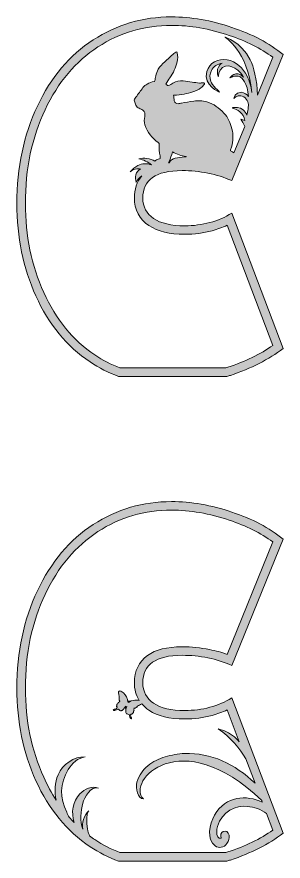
# Model space of a CAD drawing. Header units: millimetres. Extents: x 17 to 633, y 42 to 340.
# Drawn here: x 322.3 to 416.5, y 42.2 to 340.4 of the extents above; entities that cross this region are included whole.
import ezdxf

# ---------------------------------------------------------------- set-up
doc = ezdxf.new("R2010")
doc.units = ezdxf.units.MM
doc.header["$MEASUREMENT"] = 0
doc.layers.add('Layer 1', color=7, linetype='Continuous')

# ---------------------------------------------------------------- blocks, each defined once
blk = doc.blocks.new('block 4')
at = {"layer": 'Layer 1'}
h = blk.add_hatch(color=1, dxfattribs=at)
h.dxf.hatch_style = 2
edge = h.paths.add_edge_path()
edge.add_spline(control_points=[(390.57, 96.55), (387.75, 95.78), (384.79, 95.39), (381.71, 95.39), (376.91, 95.39), (373.24, 96.24), (370.68, 97.95), (368.13, 99.66), (366.86, 102.08), (366.86, 105.23), (366.86, 108.37), (368.01, 110.77), (370.3, 112.42), (372.59, 114.07), (376.07, 114.9), (380.74, 114.9), (383.82, 114.9), (386.87, 114.59), (389.9, 113.99), (392.92, 113.38), (395.71, 112.5), (398.28, 111.34), (398.28, 111.34), (416.47, 155.89), (416.47, 155.89), (411.59, 159.91), (405.55, 163.11), (398.35, 165.48), (391.06, 167.96), (383.93, 169.2), (376.95, 169.2), (366.93, 169.2), (357.72, 166.5), (349.32, 161.1), (341.01, 155.69), (334.43, 147.9), (329.59, 137.71), (324.75, 127.51), (322.33, 116.03), (322.33, 103.24), (322.33, 91.45), (324.58, 80.57), (329.08, 70.59), (333.58, 60.56), (339.96, 52.8), (348.23, 47.29), (351.38, 45.19), (354.72, 43.49), (358.24, 42.19), (358.24, 42.19), (396.6, 42.19), (396.6, 42.19), (397.01, 42.32), (397.42, 42.44), (397.83, 42.57), (405.2, 45), (411.41, 48.16), (416.47, 52.08), (416.47, 52.08), (398.29, 99.85), (398.29, 99.85), (395.97, 98.42), (393.4, 97.32), (390.57, 96.55)], knot_values=[0, 0, 0, 0, 1, 1, 1, 2, 2, 2, 3, 3, 3, 4, 4, 4, 5, 5, 5, 6, 6, 6, 7, 7, 7, 8, 8, 8, 9, 9, 9, 10, 10, 10, 11, 11, 11, 12, 12, 12, 13, 13, 13, 14, 14, 14, 15, 15, 15, 16, 16, 16, 17, 17, 17, 18, 18, 18, 19, 19, 19, 20, 20, 20, 21, 21, 21, 21], degree=3, periodic=1)
edge = h.paths.add_edge_path()
edge.add_spline(control_points=[(403.29, 78.27), (403.29, 78.27), (406.54, 69.72), (406.54, 69.72), (399.51, 76.46), (390.85, 80.58), (381.68, 80.21), (379.35, 80.12), (377.02, 79.7), (374.71, 79.01), (372.58, 78.36), (370.44, 77.4), (368.58, 75.84), (366.82, 74.37), (365.62, 72.58), (364.8, 70.12), (364.05, 67.87), (365.29, 64.08), (367.07, 64.24), (360.85, 70.19), (380.02, 91.29), (408.88, 63.59), (408.88, 63.59), (409.08, 63.07), (409.08, 63.07), (403.57, 65.56), (396.19, 65.35), (392.23, 58.45), (390.36, 55.2), (389.33, 49.85), (392.41, 47.57), (393.7, 46.61), (395.53, 46.93), (396.62, 48.42), (397.22, 49.23), (397.59, 50.34), (397.34, 51.38), (397.07, 52.52), (396.24, 53.05), (395.32, 52.7), (394.39, 52.35), (394.25, 51.19), (394.61, 50.39), (394.54, 50.33), (394.47, 50.28), (394.37, 50.26), (393.99, 50.17), (393.66, 50.42), (393.42, 50.75), (392.76, 51.71), (392.95, 53.26), (393.28, 54.42), (394.81, 59.86), (399.84, 61.93), (403.85, 61.51), (406.21, 61.26), (408.64, 60.51), (410.64, 58.98), (410.64, 58.98), (412.86, 53.15), (412.86, 53.15), (408.42, 50.05), (403.06, 47.46), (396.9, 45.43), (396.66, 45.35), (396.42, 45.28), (396.18, 45.2), (396.17, 45.2), (396.16, 45.2), (396.16, 45.2), (396.16, 45.2), (358.79, 45.2), (358.79, 45.2), (355.66, 46.39), (352.67, 47.94), (349.9, 49.79), (349.26, 50.21), (348.64, 50.65), (348.03, 51.11), (347.8, 51.7), (347.6, 52.31), (347.45, 52.93), (347.12, 54.36), (346.52, 58.74), (347.73, 59.91), (346.41, 58.63), (344.9, 55.4), (345.67, 53.51), (344.55, 56.27), (344.85, 59.84), (345.64, 62.65), (346.16, 64.49), (348.51, 69.07), (351.21, 67.95), (348.94, 68.89), (346.26, 67.75), (344.58, 65.96), (342.09, 63.32), (341.45, 59.27), (342.56, 55.85), (341.97, 56.45), (341.39, 57.06), (340.83, 57.7), (340.53, 58.27), (340.24, 58.85), (339.95, 59.44), (337.46, 64.61), (337.49, 69.54), (340.49, 74.57), (341.78, 76.75), (343.92, 78.68), (346.51, 79.05), (342.37, 79.17), (338.55, 76.42), (336.9, 72.7), (335.66, 69.89), (335.55, 66.71), (336.25, 63.7), (334.6, 66.21), (333.12, 68.93), (331.82, 71.83), (327.52, 81.36), (325.34, 91.93), (325.34, 103.24), (325.34, 115.52), (327.68, 126.68), (332.31, 136.42), (336.89, 146.06), (343.16, 153.51), (350.95, 158.58), (358.81, 163.64), (367.57, 166.2), (376.96, 166.2), (383.58, 166.2), (390.45, 165), (397.39, 162.64), (397.39, 162.64), (397.4, 162.64), (397.4, 162.64), (397.4, 162.64), (397.41, 162.63), (397.41, 162.63), (403.39, 160.67), (408.57, 158.08), (412.84, 154.93), (412.84, 154.93), (396.64, 115.24), (396.64, 115.24), (394.69, 115.94), (392.63, 116.5), (390.49, 116.93), (387.29, 117.57), (384.01, 117.9), (380.75, 117.9), (375.38, 117.9), (371.39, 116.9), (368.55, 114.85), (365.49, 112.65), (363.87, 109.32), (363.87, 105.23), (363.87, 102.88), (364.44, 100.79), (365.56, 98.99), (365.56, 98.99), (365.56, 98.99), (365.56, 98.99), (365.29, 99.05), (365.01, 99.07), (364.73, 99.08), (363.82, 99.12), (362.97, 98.91), (362.18, 98.48), (362.05, 98.42), (361.93, 98.35), (361.81, 98.28), (361.81, 98.28), (362.3, 98.7), (361.95, 98.87), (361.64, 99.01), (361.6, 98.44), (361.59, 98.38), (361.58, 98.4), (361.58, 98.41), (361.58, 98.42), (361.44, 99.69), (360.9, 100.75), (359.99, 101.62), (359.64, 101.95), (359.25, 102.19), (358.78, 102.29), (358.55, 102.34), (358.34, 102.22), (358.27, 101.99), (358.22, 101.82), (358.22, 101.65), (358.26, 101.47), (358.31, 101.3), (358.36, 101.12), (358.42, 100.95), (358.51, 100.65), (358.57, 100.35), (358.53, 100.03), (358.51, 99.79), (358.51, 99.54), (358.5, 99.3), (358.5, 99.1), (358.56, 98.91), (358.69, 98.74), (358.72, 98.7), (358.75, 98.66), (358.79, 98.62), (358.63, 98.58), (358.55, 98.48), (358.48, 98.36), (358.45, 98.32), (358.38, 98.26), (358.33, 98.25), (358.13, 98.22), (358.05, 98.17), (358.06, 97.98), (358.06, 97.83), (357.97, 97.77), (357.87, 97.72), (357.68, 97.62), (357.66, 97.57), (357.72, 97.37), (357.76, 97.23), (357.74, 97.09), (357.62, 96.99), (357.55, 96.92), (357.55, 96.86), (357.6, 96.78), (357.64, 96.74), (357.67, 96.7), (357.71, 96.66), (357.78, 96.61), (357.79, 96.56), (357.78, 96.47), (357.74, 96.33), (357.66, 96.21), (357.56, 96.1), (357.36, 95.9), (357.11, 95.85), (356.84, 95.83), (356.73, 95.82), (356.62, 95.79), (356.52, 95.74), (356.47, 95.71), (356.4, 95.62), (356.41, 95.57), (356.43, 95.51), (356.5, 95.44), (356.56, 95.41), (356.62, 95.38), (356.7, 95.37), (356.77, 95.37), (356.92, 95.39), (357.08, 95.41), (357.22, 95.46), (357.45, 95.55), (357.66, 95.67), (357.88, 95.78), (358.14, 95.91), (358.29, 95.88), (358.48, 95.66), (358.49, 95.65), (358.49, 95.63), (358.5, 95.62), (358.75, 95.29), (359.1, 95.27), (359.37, 95.39), (359.47, 95.43), (359.56, 95.48), (359.65, 95.54), (359.98, 95.78), (360.24, 96.09), (360.49, 96.41), (360.61, 96.57), (360.72, 96.74), (360.83, 96.91), (360.81, 96.82), (360.76, 96.74), (360.73, 96.66), (360.69, 96.57), (360.64, 96.48), (360.61, 96.39), (360.57, 96.3), (360.61, 96.23), (360.69, 96.19), (360.76, 96.15), (360.82, 96.19), (360.87, 96.25), (360.9, 96.28), (360.92, 96.33), (360.94, 96.37), (361.01, 96.51), (361.08, 96.66), (361.15, 96.8), (361.15, 96.75), (361.14, 96.71), (361.12, 96.66), (361.11, 96.64), (361.1, 96.61), (361.09, 96.58), (360.95, 96.15), (360.83, 95.71), (360.81, 95.24), (360.8, 95.06), (360.81, 94.88), (360.86, 94.7), (360.94, 94.33), (361.22, 94.13), (361.6, 94.12), (361.96, 94.11), (362.08, 94), (362.11, 93.65), (362.12, 93.63), (362.11, 93.61), (362.12, 93.6), (362.16, 93.26), (362.25, 92.93), (362.45, 92.65), (362.51, 92.57), (362.6, 92.51), (362.69, 92.47), (362.81, 92.41), (362.91, 92.47), (362.91, 92.61), (362.92, 92.74), (362.86, 92.85), (362.79, 92.96), (362.6, 93.22), (362.48, 93.5), (362.56, 93.84), (362.63, 94.08), (362.72, 94.15), (362.96, 94.15), (362.97, 94.15), (362.98, 94.15), (362.99, 94.15), (363.15, 94.16), (363.17, 94.18), (363.2, 94.33), (363.23, 94.46), (363.29, 94.56), (363.44, 94.61), (363.62, 94.68), (363.65, 94.74), (363.61, 94.94), (363.58, 95.06), (363.58, 95.16), (363.7, 95.25), (363.84, 95.36), (363.83, 95.47), (363.74, 95.63), (363.71, 95.67), (363.69, 95.75), (363.71, 95.8), (363.78, 95.93), (363.8, 96.07), (363.74, 96.24), (364.06, 96.17), (364.29, 96.32), (364.51, 96.47), (364.57, 96.52), (364.63, 96.57), (364.69, 96.63), (364.91, 96.81), (365.1, 97.02), (365.34, 97.17), (365.54, 97.31), (365.8, 97.38), (366.03, 97.49), (366.19, 97.56), (366.35, 97.62), (366.49, 97.72), (367.2, 96.88), (368.04, 96.13), (369.02, 95.47), (372.1, 93.4), (376.25, 92.4), (381.71, 92.4), (385.05, 92.4), (388.3, 92.83), (391.37, 93.66), (393.24, 94.17), (395.02, 94.82), (396.7, 95.6), (396.7, 95.6), (400.97, 84.38), (400.97, 84.38), (400.42, 84.97), (399.85, 85.53), (399.25, 86.04), (397.5, 87.53), (395.58, 88.41), (393.49, 88.9), (397.94, 86.08), (401.19, 81.74), (403.29, 78.27)], knot_values=[0, 0, 0, 0, 1, 1, 1, 2, 2, 2, 3, 3, 3, 4, 4, 4, 5, 5, 5, 6, 6, 6, 7, 7, 7, 8, 8, 8, 9, 9, 9, 10, 10, 10, 11, 11, 11, 12, 12, 12, 13, 13, 13, 14, 14, 14, 15, 15, 15, 16, 16, 16, 17, 17, 17, 18, 18, 18, 19, 19, 19, 20, 20, 20, 21, 21, 21, 22, 22, 22, 23, 23, 23, 24, 24, 24, 25, 25, 25, 26, 26, 26, 27, 27, 27, 28, 28, 28, 29, 29, 29, 30, 30, 30, 31, 31, 31, 32, 32, 32, 33, 33, 33, 34, 34, 34, 35, 35, 35, 36, 36, 36, 37, 37, 37, 38, 38, 38, 39, 39, 39, 40, 40, 40, 41, 41, 41, 42, 42, 42, 43, 43, 43, 44, 44, 44, 45, 45, 45, 46, 46, 46, 47, 47, 47, 48, 48, 48, 49, 49, 49, 50, 50, 50, 51, 51, 51, 52, 52, 52, 53, 53, 53, 54, 54, 54, 55, 55, 55, 56, 56, 56, 57, 57, 57, 58, 58, 58, 59, 59, 59, 60, 60, 60, 61, 61, 61, 62, 62, 62, 63, 63, 63, 64, 64, 64, 65, 65, 65, 66, 66, 66, 67, 67, 67, 68, 68, 68, 69, 69, 69, 70, 70, 70, 71, 71, 71, 72, 72, 72, 73, 73, 73, 74, 74, 74, 75, 75, 75, 76, 76, 76, 77, 77, 77, 78, 78, 78, 79, 79, 79, 80, 80, 80, 81, 81, 81, 82, 82, 82, 83, 83, 83, 84, 84, 84, 85, 85, 85, 86, 86, 86, 87, 87, 87, 88, 88, 88, 89, 89, 89, 90, 90, 90, 91, 91, 91, 92, 92, 92, 93, 93, 93, 94, 94, 94, 95, 95, 95, 96, 96, 96, 97, 97, 97, 98, 98, 98, 99, 99, 99, 100, 100, 100, 101, 101, 101, 102, 102, 102, 103, 103, 103, 104, 104, 104, 105, 105, 105, 106, 106, 106, 107, 107, 107, 108, 108, 108, 109, 109, 109, 110, 110, 110, 111, 111, 111, 112, 112, 112, 113, 113, 113, 114, 114, 114, 115, 115, 115, 116, 116, 116, 117, 117, 117, 118, 118, 118, 119, 119, 119, 120, 120, 120, 121, 121, 121, 122, 122, 122, 123, 123, 123, 124, 124, 124, 125, 125, 125, 126, 126, 126, 127, 127, 127, 128, 128, 128, 129, 129, 129, 130, 130, 130, 131, 131, 131, 132, 132, 132, 133, 133, 133, 133], degree=3, periodic=1)
at = {"layer": 'Layer 1', "lineweight": 0}
for points, knots in [([(390.57, 96.55), (387.75, 95.78), (384.79, 95.39), (381.71, 95.39), (376.91, 95.39), (373.24, 96.24), (370.68, 97.95), (368.13, 99.66), (366.86, 102.08), (366.86, 105.23), (366.86, 108.37), (368.01, 110.77), (370.3, 112.42), (372.59, 114.07), (376.07, 114.9), (380.74, 114.9), (383.82, 114.9), (386.87, 114.59), (389.9, 113.99), (392.92, 113.38), (395.71, 112.5), (398.28, 111.34), (398.28, 111.34), (416.47, 155.89), (416.47, 155.89), (411.59, 159.91), (405.55, 163.11), (398.35, 165.48), (391.06, 167.96), (383.93, 169.2), (376.95, 169.2), (366.93, 169.2), (357.72, 166.5), (349.32, 161.1), (341.01, 155.69), (334.43, 147.9), (329.59, 137.71), (324.75, 127.51), (322.33, 116.03), (322.33, 103.24), (322.33, 91.45), (324.58, 80.57), (329.08, 70.59), (333.58, 60.56), (339.96, 52.8), (348.23, 47.29), (351.38, 45.19), (354.72, 43.49), (358.24, 42.19), (358.24, 42.19), (396.6, 42.19), (396.6, 42.19), (397.01, 42.32), (397.42, 42.44), (397.83, 42.57), (405.2, 45), (411.41, 48.16), (416.47, 52.08), (416.47, 52.08), (398.29, 99.85), (398.29, 99.85), (395.97, 98.42), (393.4, 97.32), (390.57, 96.55)], [0, 0, 0, 0, 1, 1, 1, 2, 2, 2, 3, 3, 3, 4, 4, 4, 5, 5, 5, 6, 6, 6, 7, 7, 7, 8, 8, 8, 9, 9, 9, 10, 10, 10, 11, 11, 11, 12, 12, 12, 13, 13, 13, 14, 14, 14, 15, 15, 15, 16, 16, 16, 17, 17, 17, 18, 18, 18, 19, 19, 19, 20, 20, 20, 21, 21, 21, 21]), ([(403.29, 78.27), (403.29, 78.27), (406.54, 69.72), (406.54, 69.72), (399.51, 76.46), (390.85, 80.58), (381.68, 80.21), (379.35, 80.12), (377.02, 79.7), (374.71, 79.01), (372.58, 78.36), (370.44, 77.4), (368.58, 75.84), (366.82, 74.37), (365.62, 72.58), (364.8, 70.12), (364.05, 67.87), (365.29, 64.08), (367.07, 64.24), (360.85, 70.19), (380.02, 91.29), (408.88, 63.59), (408.88, 63.59), (409.08, 63.07), (409.08, 63.07), (403.57, 65.56), (396.19, 65.35), (392.23, 58.45), (390.36, 55.2), (389.33, 49.85), (392.41, 47.57), (393.7, 46.61), (395.53, 46.93), (396.62, 48.42), (397.22, 49.23), (397.59, 50.34), (397.34, 51.38), (397.07, 52.52), (396.24, 53.05), (395.32, 52.7), (394.39, 52.35), (394.25, 51.19), (394.61, 50.39), (394.54, 50.33), (394.47, 50.28), (394.37, 50.26), (393.99, 50.17), (393.66, 50.42), (393.42, 50.75), (392.76, 51.71), (392.95, 53.26), (393.28, 54.42), (394.81, 59.86), (399.84, 61.93), (403.85, 61.51), (406.21, 61.26), (408.64, 60.51), (410.64, 58.98), (410.64, 58.98), (412.86, 53.15), (412.86, 53.15), (408.42, 50.05), (403.06, 47.46), (396.9, 45.43), (396.66, 45.35), (396.42, 45.28), (396.18, 45.2), (396.17, 45.2), (396.16, 45.2), (396.16, 45.2), (396.16, 45.2), (358.79, 45.2), (358.79, 45.2), (355.66, 46.39), (352.67, 47.94), (349.9, 49.79), (349.26, 50.21), (348.64, 50.65), (348.03, 51.11), (347.8, 51.7), (347.6, 52.31), (347.45, 52.93), (347.12, 54.36), (346.52, 58.74), (347.73, 59.91), (346.41, 58.63), (344.9, 55.4), (345.67, 53.51), (344.55, 56.27), (344.85, 59.84), (345.64, 62.65), (346.16, 64.49), (348.51, 69.07), (351.21, 67.95), (348.94, 68.89), (346.26, 67.75), (344.58, 65.96), (342.09, 63.32), (341.45, 59.27), (342.56, 55.85), (341.97, 56.45), (341.39, 57.06), (340.83, 57.7), (340.53, 58.27), (340.24, 58.85), (339.95, 59.44), (337.46, 64.61), (337.49, 69.54), (340.49, 74.57), (341.78, 76.75), (343.92, 78.68), (346.51, 79.05), (342.37, 79.17), (338.55, 76.42), (336.9, 72.7), (335.66, 69.89), (335.55, 66.71), (336.25, 63.7), (334.6, 66.21), (333.12, 68.93), (331.82, 71.83), (327.52, 81.36), (325.34, 91.93), (325.34, 103.24), (325.34, 115.52), (327.68, 126.68), (332.31, 136.42), (336.89, 146.06), (343.16, 153.51), (350.95, 158.58), (358.81, 163.64), (367.57, 166.2), (376.96, 166.2), (383.58, 166.2), (390.45, 165), (397.39, 162.64), (397.39, 162.64), (397.4, 162.64), (397.4, 162.64), (397.4, 162.64), (397.41, 162.63), (397.41, 162.63), (403.39, 160.67), (408.57, 158.08), (412.84, 154.93), (412.84, 154.93), (396.64, 115.24), (396.64, 115.24), (394.69, 115.94), (392.63, 116.5), (390.49, 116.93), (387.29, 117.57), (384.01, 117.9), (380.75, 117.9), (375.38, 117.9), (371.39, 116.9), (368.55, 114.85), (365.49, 112.65), (363.87, 109.32), (363.87, 105.23), (363.87, 102.88), (364.44, 100.79), (365.56, 98.99), (365.56, 98.99), (365.56, 98.99), (365.56, 98.99), (365.29, 99.05), (365.01, 99.07), (364.73, 99.08), (363.82, 99.12), (362.97, 98.91), (362.18, 98.48), (362.05, 98.42), (361.93, 98.35), (361.81, 98.28), (361.81, 98.28), (362.3, 98.7), (361.95, 98.87), (361.64, 99.01), (361.6, 98.44), (361.59, 98.38), (361.58, 98.4), (361.58, 98.41), (361.58, 98.42), (361.44, 99.69), (360.9, 100.75), (359.99, 101.62), (359.64, 101.95), (359.25, 102.19), (358.78, 102.29), (358.55, 102.34), (358.34, 102.22), (358.27, 101.99), (358.22, 101.82), (358.22, 101.65), (358.26, 101.47), (358.31, 101.3), (358.36, 101.12), (358.42, 100.95), (358.51, 100.65), (358.57, 100.35), (358.53, 100.03), (358.51, 99.79), (358.51, 99.54), (358.5, 99.3), (358.5, 99.1), (358.56, 98.91), (358.69, 98.74), (358.72, 98.7), (358.75, 98.66), (358.79, 98.62), (358.63, 98.58), (358.55, 98.48), (358.48, 98.36), (358.45, 98.32), (358.38, 98.26), (358.33, 98.25), (358.13, 98.22), (358.05, 98.17), (358.06, 97.98), (358.06, 97.83), (357.97, 97.77), (357.87, 97.72), (357.68, 97.62), (357.66, 97.57), (357.72, 97.37), (357.76, 97.23), (357.74, 97.09), (357.62, 96.99), (357.55, 96.92), (357.55, 96.86), (357.6, 96.78), (357.64, 96.74), (357.67, 96.7), (357.71, 96.66), (357.78, 96.61), (357.79, 96.56), (357.78, 96.47), (357.74, 96.33), (357.66, 96.21), (357.56, 96.1), (357.36, 95.9), (357.11, 95.85), (356.84, 95.83), (356.73, 95.82), (356.62, 95.79), (356.52, 95.74), (356.47, 95.71), (356.4, 95.62), (356.41, 95.57), (356.43, 95.51), (356.5, 95.44), (356.56, 95.41), (356.62, 95.38), (356.7, 95.37), (356.77, 95.37), (356.92, 95.39), (357.08, 95.41), (357.22, 95.46), (357.45, 95.55), (357.66, 95.67), (357.88, 95.78), (358.14, 95.91), (358.29, 95.88), (358.48, 95.66), (358.49, 95.65), (358.49, 95.63), (358.5, 95.62), (358.75, 95.29), (359.1, 95.27), (359.37, 95.39), (359.47, 95.43), (359.56, 95.48), (359.65, 95.54), (359.98, 95.78), (360.24, 96.09), (360.49, 96.41), (360.61, 96.57), (360.72, 96.74), (360.83, 96.91), (360.81, 96.82), (360.76, 96.74), (360.73, 96.66), (360.69, 96.57), (360.64, 96.48), (360.61, 96.39), (360.57, 96.3), (360.61, 96.23), (360.69, 96.19), (360.76, 96.15), (360.82, 96.19), (360.87, 96.25), (360.9, 96.28), (360.92, 96.33), (360.94, 96.37), (361.01, 96.51), (361.08, 96.66), (361.15, 96.8), (361.15, 96.75), (361.14, 96.71), (361.12, 96.66), (361.11, 96.64), (361.1, 96.61), (361.09, 96.58), (360.95, 96.15), (360.83, 95.71), (360.81, 95.24), (360.8, 95.06), (360.81, 94.88), (360.86, 94.7), (360.94, 94.33), (361.22, 94.13), (361.6, 94.12), (361.96, 94.11), (362.08, 94), (362.11, 93.65), (362.12, 93.63), (362.11, 93.61), (362.12, 93.6), (362.16, 93.26), (362.25, 92.93), (362.45, 92.65), (362.51, 92.57), (362.6, 92.51), (362.69, 92.47), (362.81, 92.41), (362.91, 92.47), (362.91, 92.61), (362.92, 92.74), (362.86, 92.85), (362.79, 92.96), (362.6, 93.22), (362.48, 93.5), (362.56, 93.84), (362.63, 94.08), (362.72, 94.15), (362.96, 94.15), (362.97, 94.15), (362.98, 94.15), (362.99, 94.15), (363.15, 94.16), (363.17, 94.18), (363.2, 94.33), (363.23, 94.46), (363.29, 94.56), (363.44, 94.61), (363.62, 94.68), (363.65, 94.74), (363.61, 94.94), (363.58, 95.06), (363.58, 95.16), (363.7, 95.25), (363.84, 95.36), (363.83, 95.47), (363.74, 95.63), (363.71, 95.67), (363.69, 95.75), (363.71, 95.8), (363.78, 95.93), (363.8, 96.07), (363.74, 96.24), (364.06, 96.17), (364.29, 96.32), (364.51, 96.47), (364.57, 96.52), (364.63, 96.57), (364.69, 96.63), (364.91, 96.81), (365.1, 97.02), (365.34, 97.17), (365.54, 97.31), (365.8, 97.38), (366.03, 97.49), (366.19, 97.56), (366.35, 97.62), (366.49, 97.72), (367.2, 96.88), (368.04, 96.13), (369.02, 95.47), (372.1, 93.4), (376.25, 92.4), (381.71, 92.4), (385.05, 92.4), (388.3, 92.83), (391.37, 93.66), (393.24, 94.17), (395.02, 94.82), (396.7, 95.6), (396.7, 95.6), (400.97, 84.38), (400.97, 84.38), (400.42, 84.97), (399.85, 85.53), (399.25, 86.04), (397.5, 87.53), (395.58, 88.41), (393.49, 88.9), (397.94, 86.08), (401.19, 81.74), (403.29, 78.27)], [0, 0, 0, 0, 1, 1, 1, 2, 2, 2, 3, 3, 3, 4, 4, 4, 5, 5, 5, 6, 6, 6, 7, 7, 7, 8, 8, 8, 9, 9, 9, 10, 10, 10, 11, 11, 11, 12, 12, 12, 13, 13, 13, 14, 14, 14, 15, 15, 15, 16, 16, 16, 17, 17, 17, 18, 18, 18, 19, 19, 19, 20, 20, 20, 21, 21, 21, 22, 22, 22, 23, 23, 23, 24, 24, 24, 25, 25, 25, 26, 26, 26, 27, 27, 27, 28, 28, 28, 29, 29, 29, 30, 30, 30, 31, 31, 31, 32, 32, 32, 33, 33, 33, 34, 34, 34, 35, 35, 35, 36, 36, 36, 37, 37, 37, 38, 38, 38, 39, 39, 39, 40, 40, 40, 41, 41, 41, 42, 42, 42, 43, 43, 43, 44, 44, 44, 45, 45, 45, 46, 46, 46, 47, 47, 47, 48, 48, 48, 49, 49, 49, 50, 50, 50, 51, 51, 51, 52, 52, 52, 53, 53, 53, 54, 54, 54, 55, 55, 55, 56, 56, 56, 57, 57, 57, 58, 58, 58, 59, 59, 59, 60, 60, 60, 61, 61, 61, 62, 62, 62, 63, 63, 63, 64, 64, 64, 65, 65, 65, 66, 66, 66, 67, 67, 67, 68, 68, 68, 69, 69, 69, 70, 70, 70, 71, 71, 71, 72, 72, 72, 73, 73, 73, 74, 74, 74, 75, 75, 75, 76, 76, 76, 77, 77, 77, 78, 78, 78, 79, 79, 79, 80, 80, 80, 81, 81, 81, 82, 82, 82, 83, 83, 83, 84, 84, 84, 85, 85, 85, 86, 86, 86, 87, 87, 87, 88, 88, 88, 89, 89, 89, 90, 90, 90, 91, 91, 91, 92, 92, 92, 93, 93, 93, 94, 94, 94, 95, 95, 95, 96, 96, 96, 97, 97, 97, 98, 98, 98, 99, 99, 99, 100, 100, 100, 101, 101, 101, 102, 102, 102, 103, 103, 103, 104, 104, 104, 105, 105, 105, 106, 106, 106, 107, 107, 107, 108, 108, 108, 109, 109, 109, 110, 110, 110, 111, 111, 111, 112, 112, 112, 113, 113, 113, 114, 114, 114, 115, 115, 115, 116, 116, 116, 117, 117, 117, 118, 118, 118, 119, 119, 119, 120, 120, 120, 121, 121, 121, 122, 122, 122, 123, 123, 123, 124, 124, 124, 125, 125, 125, 126, 126, 126, 127, 127, 127, 128, 128, 128, 129, 129, 129, 130, 130, 130, 131, 131, 131, 132, 132, 132, 133, 133, 133, 133])]:
    blk.add_open_spline(points, degree=3, knots=knots, dxfattribs=at)
blk = doc.blocks.new('block 10')
at = {"layer": 'Layer 1'}
h = blk.add_hatch(color=1, dxfattribs=at)
h.dxf.hatch_style = 2
edge = h.paths.add_edge_path()
edge.add_spline(control_points=[(390.57, 267.78), (387.75, 267.01), (384.79, 266.62), (381.71, 266.62), (376.91, 266.62), (373.24, 267.48), (370.68, 269.18), (368.13, 270.89), (366.86, 273.31), (366.86, 276.46), (366.86, 279.6), (368.01, 282), (370.3, 283.65), (372.59, 285.3), (376.07, 286.13), (380.74, 286.13), (383.82, 286.13), (386.87, 285.82), (389.89, 285.22), (392.91, 284.61), (395.71, 283.73), (398.28, 282.57), (398.28, 282.57), (416.46, 327.12), (416.46, 327.12), (411.58, 331.14), (405.54, 334.34), (398.34, 336.71), (391.06, 339.19), (383.93, 340.43), (376.95, 340.43), (366.92, 340.43), (357.71, 337.73), (349.32, 332.33), (341.01, 326.93), (334.43, 319.13), (329.59, 308.94), (324.75, 298.74), (322.33, 287.26), (322.33, 274.47), (322.33, 262.68), (324.58, 251.8), (329.07, 241.83), (333.57, 231.8), (339.95, 224.03), (348.22, 218.52), (351.37, 216.42), (354.71, 214.73), (358.24, 213.42), (358.24, 213.42), (396.6, 213.42), (396.6, 213.42), (397.01, 213.55), (397.42, 213.67), (397.83, 213.8), (405.2, 216.23), (411.41, 219.4), (416.46, 223.31), (416.46, 223.31), (398.29, 271.09), (398.29, 271.09), (395.97, 269.65), (393.4, 268.55), (390.57, 267.78)], knot_values=[0, 0, 0, 0, 1, 1, 1, 2, 2, 2, 3, 3, 3, 4, 4, 4, 5, 5, 5, 6, 6, 6, 7, 7, 7, 8, 8, 8, 9, 9, 9, 10, 10, 10, 11, 11, 11, 12, 12, 12, 13, 13, 13, 14, 14, 14, 15, 15, 15, 16, 16, 16, 17, 17, 17, 18, 18, 18, 19, 19, 19, 20, 20, 20, 21, 21, 21, 21], degree=3, periodic=1)
edge = h.paths.add_edge_path()
edge.add_spline(control_points=[(382.15, 290.98), (381.95, 290.97), (381.74, 290.97), (381.54, 290.94), (380.45, 290.79), (379.36, 290.67), (378.28, 290.47), (377.84, 290.39), (377.42, 290.14), (377.03, 289.9), (376.62, 289.66), (376.4, 289.28), (376.28, 288.85), (376.17, 288.84), (376.07, 288.83), (375.97, 288.81), (376.05, 288.97), (376.13, 289.14), (376.2, 289.31), (376.62, 290.43), (377, 291.57), (377.39, 292.7), (378.84, 291.93), (380.44, 291.31), (382.15, 291.07), (382.15, 291.04), (382.15, 291.01), (382.15, 290.98)], knot_values=[0, 0, 0, 0, 1, 1, 1, 2, 2, 2, 3, 3, 3, 4, 4, 4, 5, 5, 5, 6, 6, 6, 7, 7, 7, 8, 8, 8, 9, 9, 9, 9], degree=3, periodic=1)
edge = h.paths.add_edge_path()
edge.add_spline(control_points=[(396.9, 216.66), (396.66, 216.58), (396.42, 216.51), (396.18, 216.43), (396.17, 216.43), (396.16, 216.43), (396.16, 216.43), (396.16, 216.43), (358.79, 216.43), (358.79, 216.43), (355.66, 217.62), (352.67, 219.16), (349.9, 221.02), (342.15, 226.18), (336.06, 233.6), (331.82, 243.06), (327.52, 252.6), (325.34, 263.17), (325.34, 274.48), (325.34, 286.75), (327.68, 297.91), (332.31, 307.65), (336.89, 317.29), (343.16, 324.75), (350.95, 329.81), (358.81, 334.87), (367.57, 337.43), (376.96, 337.43), (383.58, 337.43), (390.45, 336.24), (397.39, 333.87), (397.39, 333.87), (397.4, 333.87), (397.4, 333.87), (397.4, 333.87), (397.41, 333.87), (397.41, 333.87), (403.39, 331.9), (408.57, 329.31), (412.84, 326.16), (412.84, 326.16), (407.38, 312.8), (407.38, 312.8), (407.32, 318.15), (405.99, 322.98), (404.81, 325.3), (401.5, 331.77), (395.84, 333.29), (395.84, 333.29), (395.84, 333.29), (404.03, 328.58), (405.4, 313.74), (405.15, 315.73), (404.62, 317.71), (403.72, 319.53), (402.33, 322.33), (399.79, 324.71), (396.67, 325.29), (393.48, 325.89), (390.37, 324.11), (389.52, 321.13), (388.09, 316.09), (394, 313.85), (394, 313.85), (394, 313.85), (391.3, 316.38), (390.86, 317.62), (390.4, 318.92), (390.5, 320.31), (391.09, 321.47), (391.84, 322.95), (393.29, 323.86), (394.91, 324.06), (394.6, 323.9), (394.29, 323.72), (394.07, 323.45), (392.46, 321.5), (393.58, 319.35), (393.58, 319.35), (393.58, 319.35), (393.66, 321.51), (395.03, 322.49), (397.84, 324.51), (401.52, 321.04), (402.5, 319.16), (399.62, 322), (397.66, 318.84), (397.66, 318.84), (397.66, 318.84), (399.27, 320.05), (401.28, 319.21), (401.8, 319), (403.95, 317.19), (404.23, 312.32), (403.6, 313.02), (402.74, 313.73), (401.83, 313.78), (399.27, 313.93), (399.09, 311.62), (399.09, 311.62), (399.09, 311.62), (400.08, 312.79), (401.48, 312.56), (402.24, 312.44), (402.91, 311.95), (403.43, 311.36), (403.9, 310.8), (404.16, 310.13), (404.23, 309.45), (404.2, 308.89), (404.14, 308.34), (404.06, 307.79), (403.99, 307.57), (403.72, 306), (403.66, 305.76), (403.36, 306.45), (402.92, 307.09), (402.33, 307.59), (401.22, 308.55), (399.37, 308.46), (398.52, 308.36), (398.6, 308.27), (398.67, 308.19), (398.74, 308.11), (399.99, 307.71), (402.61, 306.57), (402.91, 303.87), (402.91, 303.87), (401.56, 304.3), (401.56, 304.3), (402.03, 303.5), (402.47, 302.66), (402.89, 301.76), (402.89, 301.76), (399.08, 292.44), (399.08, 292.44), (398.98, 292.51), (398.87, 292.58), (398.74, 292.65), (398.45, 292.81), (398.14, 292.95), (397.81, 293.11), (397.94, 293.57), (398.06, 294), (398.19, 294.43), (398.83, 296.58), (398.94, 298.75), (398.36, 300.92), (397.83, 302.95), (397.03, 304.87), (395.56, 306.42), (393.86, 308.2), (391.95, 309.7), (389.53, 310.4), (387.98, 310.84), (386.41, 310.87), (384.84, 310.67), (383.42, 310.48), (382.01, 310.2), (380.59, 309.96), (380.17, 309.89), (379.75, 309.79), (379.33, 309.76), (378.67, 309.73), (378.11, 310.14), (377.98, 310.8), (377.85, 311.44), (377.81, 312.11), (377.73, 312.75), (377.82, 312.79), (377.85, 312.82), (377.87, 312.81), (379.1, 312.69), (380.31, 312.88), (381.49, 313.16), (383.55, 313.66), (385.65, 314.09), (387.41, 315.36), (387.89, 315.71), (388.23, 316.24), (388.62, 316.71), (388.67, 316.76), (388.65, 316.96), (388.59, 317), (388.47, 317.09), (388.3, 317.17), (388.15, 317.17), (387.72, 317.15), (387.3, 317.04), (386.88, 317.07), (386.02, 317.14), (385.16, 317.26), (384.31, 317.38), (383.26, 317.53), (382.23, 317.76), (381.18, 317.84), (379.88, 317.94), (378.64, 317.73), (377.51, 316.98), (377.01, 316.65), (376.43, 316.43), (375.88, 316.18), (375.8, 316.15), (375.66, 316.17), (375.59, 316.22), (375.38, 316.36), (375.2, 316.54), (375.01, 316.71), (375.5, 317.46), (375.97, 318.2), (376.46, 318.92), (377.62, 320.65), (378.56, 322.48), (379, 324.53), (379.23, 325.6), (379.28, 326.67), (379.06, 327.75), (379, 328.04), (378.8, 328.16), (378.55, 328), (378.3, 327.85), (378.09, 327.65), (377.87, 327.45), (376.78, 326.49), (375.65, 325.55), (374.6, 324.54), (373.77, 323.73), (372.93, 322.92), (372.3, 321.91), (371.85, 321.2), (371.63, 320.42), (371.45, 319.62), (371.32, 319.01), (371.23, 318.4), (371.1, 317.8), (371.08, 317.7), (370.94, 317.58), (370.85, 317.57), (369.98, 317.44), (369.17, 317.13), (368.41, 316.71), (367.84, 316.39), (367.3, 316.01), (366.9, 315.45), (366.09, 314.3), (365.22, 313.17), (364.38, 312.04), (364.22, 311.82), (364.01, 311.61), (363.91, 311.35), (363.83, 311.15), (363.81, 310.87), (363.89, 310.68), (364.1, 310.21), (364.29, 309.75), (364.43, 309.24), (364.58, 308.71), (365.04, 308.37), (365.54, 308.14), (365.99, 307.93), (366.47, 307.75), (366.86, 307.47), (367.61, 306.92), (367.75, 306.15), (367.54, 305.28), (367.3, 304.28), (367.33, 303.27), (367.61, 302.31), (368.39, 299.66), (370.05, 297.64), (372.28, 296.06), (372.56, 295.86), (372.68, 295.68), (372.66, 295.33), (372.6, 293.98), (372.71, 292.63), (372.96, 291.3), (372.98, 291.22), (373, 291.14), (372.99, 291.07), (372.98, 290.25), (373.12, 290.4), (372.34, 290.16), (371.87, 290.01), (371.43, 289.82), (371.13, 289.45), (369.45, 290.45), (367.17, 290.71), (365.46, 290.3), (367.11, 289.98), (368.67, 289.22), (369.95, 288.12), (368.43, 288.77), (366.62, 288.71), (365.15, 287.95), (364.1, 287.41), (363.26, 286.56), (362.43, 285.72), (363.43, 286.62), (364.9, 286.97), (366.2, 286.62), (365.29, 286.43), (364.64, 285.57), (364.42, 284.67), (364.2, 283.76), (364.33, 282.81), (364.45, 281.89), (364.91, 282.84), (365.64, 283.65), (366.52, 284.22), (364.78, 282.16), (363.87, 279.53), (363.87, 276.47), (363.87, 272.34), (365.65, 268.96), (369.03, 266.71), (372.11, 264.64), (376.26, 263.63), (381.72, 263.63), (385.06, 263.63), (388.31, 264.06), (391.38, 264.9), (393.24, 265.41), (395.03, 266.06), (396.71, 266.84), (396.71, 266.84), (412.87, 224.39), (412.87, 224.39), (408.42, 221.28), (403.06, 218.69), (396.9, 216.66)], knot_values=[0, 0, 0, 0, 1, 1, 1, 2, 2, 2, 3, 3, 3, 4, 4, 4, 5, 5, 5, 6, 6, 6, 7, 7, 7, 8, 8, 8, 9, 9, 9, 10, 10, 10, 11, 11, 11, 12, 12, 12, 13, 13, 13, 14, 14, 14, 15, 15, 15, 16, 16, 16, 17, 17, 17, 18, 18, 18, 19, 19, 19, 20, 20, 20, 21, 21, 21, 22, 22, 22, 23, 23, 23, 24, 24, 24, 25, 25, 25, 26, 26, 26, 27, 27, 27, 28, 28, 28, 29, 29, 29, 30, 30, 30, 31, 31, 31, 32, 32, 32, 33, 33, 33, 34, 34, 34, 35, 35, 35, 36, 36, 36, 37, 37, 37, 38, 38, 38, 39, 39, 39, 40, 40, 40, 41, 41, 41, 42, 42, 42, 43, 43, 43, 44, 44, 44, 45, 45, 45, 46, 46, 46, 47, 47, 47, 48, 48, 48, 49, 49, 49, 50, 50, 50, 51, 51, 51, 52, 52, 52, 53, 53, 53, 54, 54, 54, 55, 55, 55, 56, 56, 56, 57, 57, 57, 58, 58, 58, 59, 59, 59, 60, 60, 60, 61, 61, 61, 62, 62, 62, 63, 63, 63, 64, 64, 64, 65, 65, 65, 66, 66, 66, 67, 67, 67, 68, 68, 68, 69, 69, 69, 70, 70, 70, 71, 71, 71, 72, 72, 72, 73, 73, 73, 74, 74, 74, 75, 75, 75, 76, 76, 76, 77, 77, 77, 78, 78, 78, 79, 79, 79, 80, 80, 80, 81, 81, 81, 82, 82, 82, 83, 83, 83, 84, 84, 84, 85, 85, 85, 86, 86, 86, 87, 87, 87, 88, 88, 88, 89, 89, 89, 90, 90, 90, 91, 91, 91, 92, 92, 92, 93, 93, 93, 94, 94, 94, 95, 95, 95, 96, 96, 96, 97, 97, 97, 98, 98, 98, 99, 99, 99, 100, 100, 100, 101, 101, 101, 102, 102, 102, 103, 103, 103, 104, 104, 104, 105, 105, 105, 106, 106, 106, 107, 107, 107, 108, 108, 108, 109, 109, 109, 110, 110, 110, 110], degree=3, periodic=1)
at = {"layer": 'Layer 1', "lineweight": 0}
for points, knots in [([(390.57, 267.78), (387.75, 267.01), (384.79, 266.62), (381.71, 266.62), (376.91, 266.62), (373.24, 267.48), (370.68, 269.18), (368.13, 270.89), (366.86, 273.31), (366.86, 276.46), (366.86, 279.6), (368.01, 282), (370.3, 283.65), (372.59, 285.3), (376.07, 286.13), (380.74, 286.13), (383.82, 286.13), (386.87, 285.82), (389.89, 285.22), (392.91, 284.61), (395.71, 283.73), (398.28, 282.57), (398.28, 282.57), (416.46, 327.12), (416.46, 327.12), (411.58, 331.14), (405.54, 334.34), (398.34, 336.71), (391.06, 339.19), (383.93, 340.43), (376.95, 340.43), (366.92, 340.43), (357.71, 337.73), (349.32, 332.33), (341.01, 326.93), (334.43, 319.13), (329.59, 308.94), (324.75, 298.74), (322.33, 287.26), (322.33, 274.47), (322.33, 262.68), (324.58, 251.8), (329.07, 241.83), (333.57, 231.8), (339.95, 224.03), (348.22, 218.52), (351.37, 216.42), (354.71, 214.73), (358.24, 213.42), (358.24, 213.42), (396.6, 213.42), (396.6, 213.42), (397.01, 213.55), (397.42, 213.67), (397.83, 213.8), (405.2, 216.23), (411.41, 219.4), (416.46, 223.31), (416.46, 223.31), (398.29, 271.09), (398.29, 271.09), (395.97, 269.65), (393.4, 268.55), (390.57, 267.78)], [0, 0, 0, 0, 1, 1, 1, 2, 2, 2, 3, 3, 3, 4, 4, 4, 5, 5, 5, 6, 6, 6, 7, 7, 7, 8, 8, 8, 9, 9, 9, 10, 10, 10, 11, 11, 11, 12, 12, 12, 13, 13, 13, 14, 14, 14, 15, 15, 15, 16, 16, 16, 17, 17, 17, 18, 18, 18, 19, 19, 19, 20, 20, 20, 21, 21, 21, 21]), ([(396.9, 216.66), (396.66, 216.58), (396.42, 216.51), (396.18, 216.43), (396.17, 216.43), (396.16, 216.43), (396.16, 216.43), (396.16, 216.43), (358.79, 216.43), (358.79, 216.43), (355.66, 217.62), (352.67, 219.16), (349.9, 221.02), (342.15, 226.18), (336.06, 233.6), (331.82, 243.06), (327.52, 252.6), (325.34, 263.17), (325.34, 274.48), (325.34, 286.75), (327.68, 297.91), (332.31, 307.65), (336.89, 317.29), (343.16, 324.75), (350.95, 329.81), (358.81, 334.87), (367.57, 337.43), (376.96, 337.43), (383.58, 337.43), (390.45, 336.24), (397.39, 333.87), (397.39, 333.87), (397.4, 333.87), (397.4, 333.87), (397.4, 333.87), (397.41, 333.87), (397.41, 333.87), (403.39, 331.9), (408.57, 329.31), (412.84, 326.16), (412.84, 326.16), (407.38, 312.8), (407.38, 312.8), (407.32, 318.15), (405.99, 322.98), (404.81, 325.3), (401.5, 331.77), (395.84, 333.29), (395.84, 333.29), (395.84, 333.29), (404.03, 328.58), (405.4, 313.74), (405.15, 315.73), (404.62, 317.71), (403.72, 319.53), (402.33, 322.33), (399.79, 324.71), (396.67, 325.29), (393.48, 325.89), (390.37, 324.11), (389.52, 321.13), (388.09, 316.09), (394, 313.85), (394, 313.85), (394, 313.85), (391.3, 316.38), (390.86, 317.62), (390.4, 318.92), (390.5, 320.31), (391.09, 321.47), (391.84, 322.95), (393.29, 323.86), (394.91, 324.06), (394.6, 323.9), (394.29, 323.72), (394.07, 323.45), (392.46, 321.5), (393.58, 319.35), (393.58, 319.35), (393.58, 319.35), (393.66, 321.51), (395.03, 322.49), (397.84, 324.51), (401.52, 321.04), (402.5, 319.16), (399.62, 322), (397.66, 318.84), (397.66, 318.84), (397.66, 318.84), (399.27, 320.05), (401.28, 319.21), (401.8, 319), (403.95, 317.19), (404.23, 312.32), (403.6, 313.02), (402.74, 313.73), (401.83, 313.78), (399.27, 313.93), (399.09, 311.62), (399.09, 311.62), (399.09, 311.62), (400.08, 312.79), (401.48, 312.56), (402.24, 312.44), (402.91, 311.95), (403.43, 311.36), (403.9, 310.8), (404.16, 310.13), (404.23, 309.45), (404.2, 308.89), (404.14, 308.34), (404.06, 307.79), (403.99, 307.57), (403.72, 306), (403.66, 305.76), (403.36, 306.45), (402.92, 307.09), (402.33, 307.59), (401.22, 308.55), (399.37, 308.46), (398.52, 308.36), (398.6, 308.27), (398.67, 308.19), (398.74, 308.11), (399.99, 307.71), (402.61, 306.57), (402.91, 303.87), (402.91, 303.87), (401.56, 304.3), (401.56, 304.3), (402.03, 303.5), (402.47, 302.66), (402.89, 301.76), (402.89, 301.76), (399.08, 292.44), (399.08, 292.44), (398.98, 292.51), (398.87, 292.58), (398.74, 292.65), (398.45, 292.81), (398.14, 292.95), (397.81, 293.11), (397.94, 293.57), (398.06, 294), (398.19, 294.43), (398.83, 296.58), (398.94, 298.75), (398.36, 300.92), (397.83, 302.95), (397.03, 304.87), (395.56, 306.42), (393.86, 308.2), (391.95, 309.7), (389.53, 310.4), (387.98, 310.84), (386.41, 310.87), (384.84, 310.67), (383.42, 310.48), (382.01, 310.2), (380.59, 309.96), (380.17, 309.89), (379.75, 309.79), (379.33, 309.76), (378.67, 309.73), (378.11, 310.14), (377.98, 310.8), (377.85, 311.44), (377.81, 312.11), (377.73, 312.75), (377.82, 312.79), (377.85, 312.82), (377.87, 312.81), (379.1, 312.69), (380.31, 312.88), (381.49, 313.16), (383.55, 313.66), (385.65, 314.09), (387.41, 315.36), (387.89, 315.71), (388.23, 316.24), (388.62, 316.71), (388.67, 316.76), (388.65, 316.96), (388.59, 317), (388.47, 317.09), (388.3, 317.17), (388.15, 317.17), (387.72, 317.15), (387.3, 317.04), (386.88, 317.07), (386.02, 317.14), (385.16, 317.26), (384.31, 317.38), (383.26, 317.53), (382.23, 317.76), (381.18, 317.84), (379.88, 317.94), (378.64, 317.73), (377.51, 316.98), (377.01, 316.65), (376.43, 316.43), (375.88, 316.18), (375.8, 316.15), (375.66, 316.17), (375.59, 316.22), (375.38, 316.36), (375.2, 316.54), (375.01, 316.71), (375.5, 317.46), (375.97, 318.2), (376.46, 318.92), (377.62, 320.65), (378.56, 322.48), (379, 324.53), (379.23, 325.6), (379.28, 326.67), (379.06, 327.75), (379, 328.04), (378.8, 328.16), (378.55, 328), (378.3, 327.85), (378.09, 327.65), (377.87, 327.45), (376.78, 326.49), (375.65, 325.55), (374.6, 324.54), (373.77, 323.73), (372.93, 322.92), (372.3, 321.91), (371.85, 321.2), (371.63, 320.42), (371.45, 319.62), (371.32, 319.01), (371.23, 318.4), (371.1, 317.8), (371.08, 317.7), (370.94, 317.58), (370.85, 317.57), (369.98, 317.44), (369.17, 317.13), (368.41, 316.71), (367.84, 316.39), (367.3, 316.01), (366.9, 315.45), (366.09, 314.3), (365.22, 313.17), (364.38, 312.04), (364.22, 311.82), (364.01, 311.61), (363.91, 311.35), (363.83, 311.15), (363.81, 310.87), (363.89, 310.68), (364.1, 310.21), (364.29, 309.75), (364.43, 309.24), (364.58, 308.71), (365.04, 308.37), (365.54, 308.14), (365.99, 307.93), (366.47, 307.75), (366.86, 307.47), (367.61, 306.92), (367.75, 306.15), (367.54, 305.28), (367.3, 304.28), (367.33, 303.27), (367.61, 302.31), (368.39, 299.66), (370.05, 297.64), (372.28, 296.06), (372.56, 295.86), (372.68, 295.68), (372.66, 295.33), (372.6, 293.98), (372.71, 292.63), (372.96, 291.3), (372.98, 291.22), (373, 291.14), (372.99, 291.07), (372.98, 290.25), (373.12, 290.4), (372.34, 290.16), (371.87, 290.01), (371.43, 289.82), (371.13, 289.45), (369.45, 290.45), (367.17, 290.71), (365.46, 290.3), (367.11, 289.98), (368.67, 289.22), (369.95, 288.12), (368.43, 288.77), (366.62, 288.71), (365.15, 287.95), (364.1, 287.41), (363.26, 286.56), (362.43, 285.72), (363.43, 286.62), (364.9, 286.97), (366.2, 286.62), (365.29, 286.43), (364.64, 285.57), (364.42, 284.67), (364.2, 283.76), (364.33, 282.81), (364.45, 281.89), (364.91, 282.84), (365.64, 283.65), (366.52, 284.22), (364.78, 282.16), (363.87, 279.53), (363.87, 276.47), (363.87, 272.34), (365.65, 268.96), (369.03, 266.71), (372.11, 264.64), (376.26, 263.63), (381.72, 263.63), (385.06, 263.63), (388.31, 264.06), (391.38, 264.9), (393.24, 265.41), (395.03, 266.06), (396.71, 266.84), (396.71, 266.84), (412.87, 224.39), (412.87, 224.39), (408.42, 221.28), (403.06, 218.69), (396.9, 216.66)], [0, 0, 0, 0, 1, 1, 1, 2, 2, 2, 3, 3, 3, 4, 4, 4, 5, 5, 5, 6, 6, 6, 7, 7, 7, 8, 8, 8, 9, 9, 9, 10, 10, 10, 11, 11, 11, 12, 12, 12, 13, 13, 13, 14, 14, 14, 15, 15, 15, 16, 16, 16, 17, 17, 17, 18, 18, 18, 19, 19, 19, 20, 20, 20, 21, 21, 21, 22, 22, 22, 23, 23, 23, 24, 24, 24, 25, 25, 25, 26, 26, 26, 27, 27, 27, 28, 28, 28, 29, 29, 29, 30, 30, 30, 31, 31, 31, 32, 32, 32, 33, 33, 33, 34, 34, 34, 35, 35, 35, 36, 36, 36, 37, 37, 37, 38, 38, 38, 39, 39, 39, 40, 40, 40, 41, 41, 41, 42, 42, 42, 43, 43, 43, 44, 44, 44, 45, 45, 45, 46, 46, 46, 47, 47, 47, 48, 48, 48, 49, 49, 49, 50, 50, 50, 51, 51, 51, 52, 52, 52, 53, 53, 53, 54, 54, 54, 55, 55, 55, 56, 56, 56, 57, 57, 57, 58, 58, 58, 59, 59, 59, 60, 60, 60, 61, 61, 61, 62, 62, 62, 63, 63, 63, 64, 64, 64, 65, 65, 65, 66, 66, 66, 67, 67, 67, 68, 68, 68, 69, 69, 69, 70, 70, 70, 71, 71, 71, 72, 72, 72, 73, 73, 73, 74, 74, 74, 75, 75, 75, 76, 76, 76, 77, 77, 77, 78, 78, 78, 79, 79, 79, 80, 80, 80, 81, 81, 81, 82, 82, 82, 83, 83, 83, 84, 84, 84, 85, 85, 85, 86, 86, 86, 87, 87, 87, 88, 88, 88, 89, 89, 89, 90, 90, 90, 91, 91, 91, 92, 92, 92, 93, 93, 93, 94, 94, 94, 95, 95, 95, 96, 96, 96, 97, 97, 97, 98, 98, 98, 99, 99, 99, 100, 100, 100, 101, 101, 101, 102, 102, 102, 103, 103, 103, 104, 104, 104, 105, 105, 105, 106, 106, 106, 107, 107, 107, 108, 108, 108, 109, 109, 109, 110, 110, 110, 110]), ([(382.15, 290.98), (381.95, 290.97), (381.74, 290.97), (381.54, 290.94), (380.45, 290.79), (379.36, 290.67), (378.28, 290.47), (377.84, 290.39), (377.42, 290.14), (377.03, 289.9), (376.62, 289.66), (376.4, 289.28), (376.28, 288.85), (376.17, 288.84), (376.07, 288.83), (375.97, 288.81), (376.05, 288.97), (376.13, 289.14), (376.2, 289.31), (376.62, 290.43), (377, 291.57), (377.39, 292.7), (378.84, 291.93), (380.44, 291.31), (382.15, 291.07), (382.15, 291.04), (382.15, 291.01), (382.15, 290.98)], [0, 0, 0, 0, 1, 1, 1, 2, 2, 2, 3, 3, 3, 4, 4, 4, 5, 5, 5, 6, 6, 6, 7, 7, 7, 8, 8, 8, 9, 9, 9, 9])]:
    blk.add_open_spline(points, degree=3, knots=knots, dxfattribs=at)

msp = doc.modelspace()

# ---------------------------------------------------------------- block references
at = {"layer": 'Layer 1'}
for name in ['block 10', 'block 4']:
    msp.add_blockref(name, (0, 0), dxfattribs=at)

doc.saveas('drawing.dxf')
